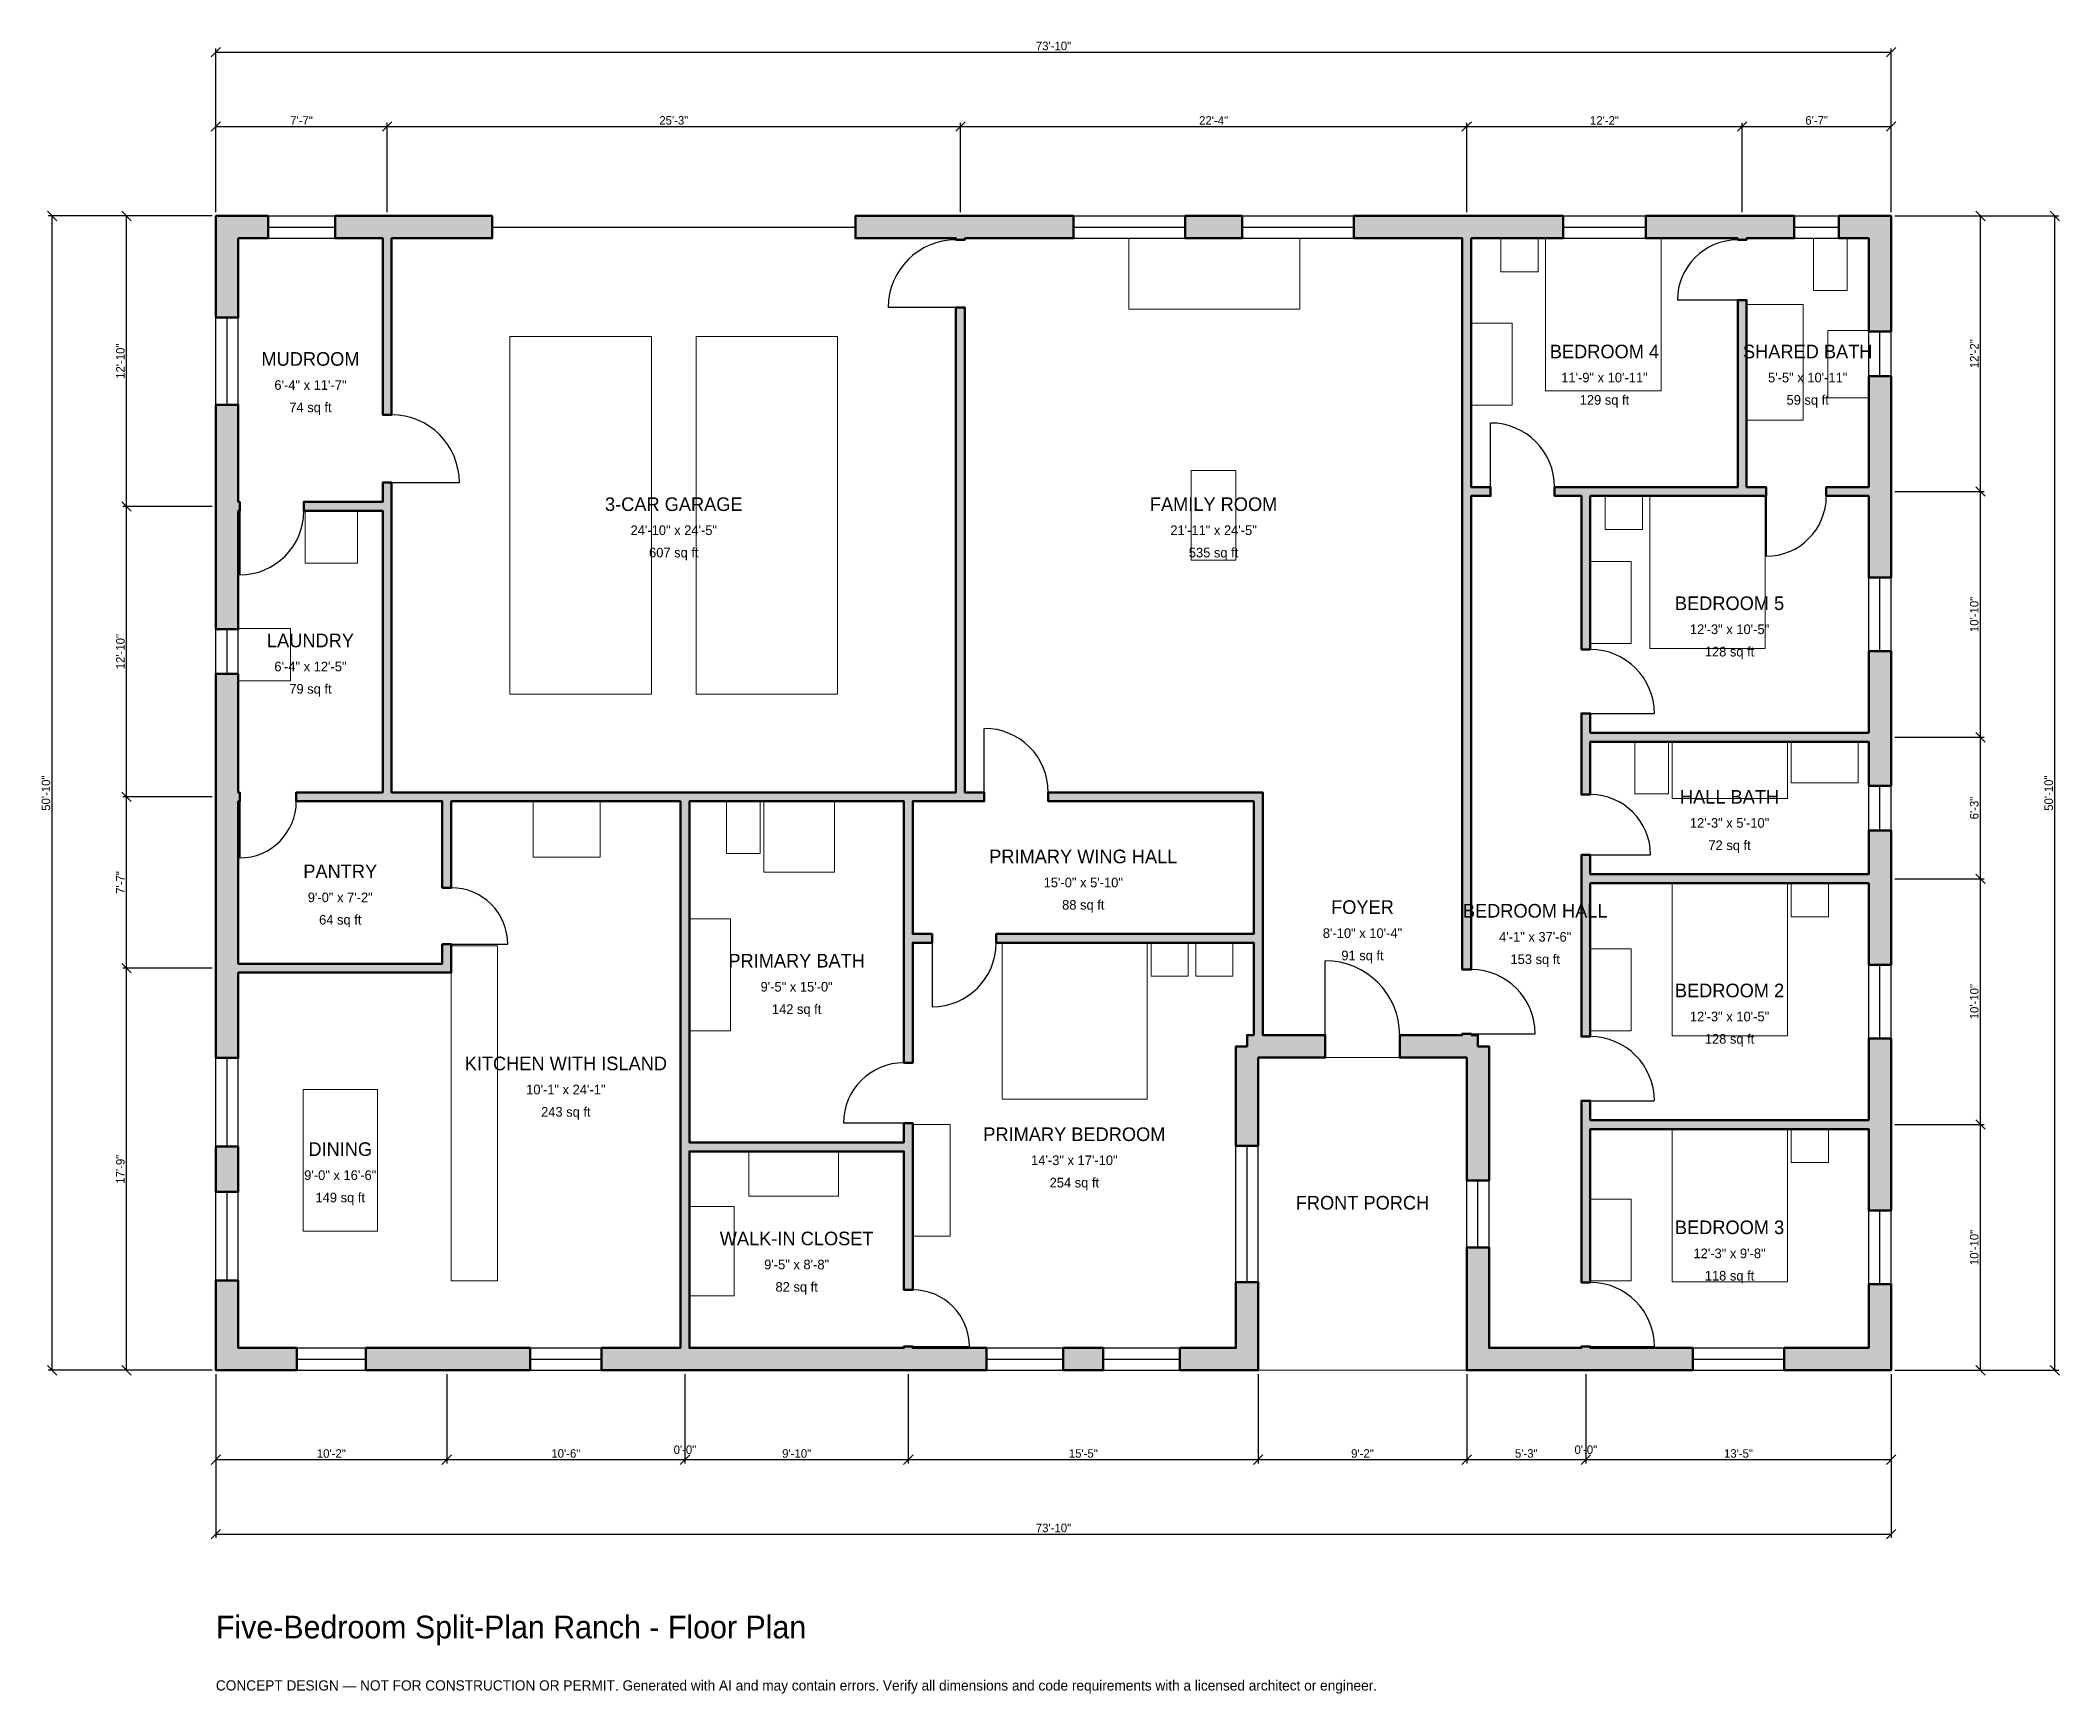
# Model space of a CAD drawing. Header units: inches. Extents: x -93 to 975, y -171 to 703.
import ezdxf
from ezdxf.enums import TextEntityAlignment as Align

# ---------------------------------------------------------------- set-up
doc = ezdxf.new("R2010")
doc.units = ezdxf.units.IN
doc.header["$MEASUREMENT"] = 0
doc.linetypes.add('DASHED', pattern=[0.6, 0.5, -0.1])
for name, color, linetype, lineweight in [('A-ANNO-DIMS', 1, 'Continuous', 13), ('A-ANNO-TEXT', 7, 'Continuous', 18), ('A-AREA-IDEN', 7, 'Continuous', 18), ('A-DOOR', 2, 'Continuous', 25), ('A-FLOR-FIXT', 9, 'Continuous', 13), ('A-FURN', 9, 'Continuous', 13), ('A-GLAZ', 4, 'Continuous', 25), ('A-SITE-PAVE', 8, 'Continuous', 13), ('A-WALL', 7, 'Continuous', 50), ('A-WALL-PATT', 8, 'Continuous', 13)]:
    doc.layers.add(name, color=color, linetype=linetype, lineweight=lineweight)
doc.dimstyles.new('PLAN', dxfattribs={"dimtxt": 4.5, "dimasz": 3, "dimexe": 2, "dimexo": 2, "dimgap": 1, "dimtad": 1, "dimdec": 0, "dimlunit": 4, "dimtsz": 2.5, "dimcen": 2.5, "dimclrd": 1, "dimclre": 1, "dimazin": 3, "dimtfac": 1, "dimtmove": 0, "dimatfit": 3})

msp = doc.modelspace()

# ---------------------------------------------------------------- hatches: boundary and pattern name
at = {"layer": 'A-WALL-PATT'}
h = msp.add_hatch(dxfattribs=at)
h.set_pattern_fill('ANSI31', color=8, scale=0.8)
h.paths.add_polyline_path([(242.126, 0), (203.937, 0), (203.937, 11.811), (242.126, 11.811), (245.6693, 11.811), (245.6693, 115.748), (245.6693, 115.748), (245.6693, 120.4724), (245.6693, 120.4724), (245.6693, 300.7874), (245.6693, 300.7874), (124.4094, 300.7874), (124.4094, 255.1181), (119.685, 255.1181), (119.685, 300.7874), (92.9134, 300.7874), (88.189, 300.7874), (42.5197, 300.7874), (42.5197, 305.5118), (88.189, 305.5118), (88.189, 454.3307), (46.4567, 454.3307), (46.4567, 459.0551), (88.189, 459.0551), (88.189, 469.2913), (92.9134, 469.2913), (92.9134, 459.0551), (92.9134, 454.3307), (92.9134, 305.5118), (119.685, 305.5118), (124.4094, 305.5118), (245.6693, 305.5118), (245.6693, 305.5118), (250.3937, 305.5118), (368.5039, 305.5118), (368.5039, 305.5118), (391.3386, 305.5118), (391.3386, 561.811), (396.063, 561.811), (396.063, 305.5118), (406.2992, 305.5118), (406.2992, 300.7874), (396.063, 300.7874), (391.3386, 300.7874), (368.5039, 300.7874), (368.5039, 230.7087), (378.7402, 230.7087), (378.7402, 225.9843), (368.5039, 225.9843), (368.5039, 162.5984), (363.7795, 162.5984), (363.7795, 225.9843), (363.7795, 230.7087), (363.7795, 300.7874), (363.7795, 300.7874), (250.3937, 300.7874), (250.3937, 120.4724), (363.7795, 120.4724), (363.7795, 130.7087), (368.5039, 130.7087), (368.5039, 120.4724), (368.5039, 115.748), (368.5039, 42.5197), (363.7795, 42.5197), (363.7795, 115.748), (250.3937, 115.748), (250.3937, 11.811), (253.937, 11.811), (360.2362, 11.811), (363.7795, 11.811), (363.7795, 12.5984), (368.5039, 12.5984), (368.5039, 11.811), (372.0472, 11.811), (407.5459, 11.811), (407.5459, 0), (372.0472, 0), (368.5039, 0), (368.5039, 0), (363.7795, 0), (363.7795, 0), (360.2362, 0), (253.937, 0), (250.3937, 0), (250.3937, 0), (245.6693, 0), (245.6693, 0), (242.126, 0)])
h.paths.add_polyline_path([(127.9528, 0), (116.1417, 0), (79.3307, 0), (79.3307, 11.811), (116.1417, 11.811), (127.9528, 11.811), (166.1417, 11.811), (166.1417, 0), (127.9528, 0)])
h.paths.add_polyline_path([(11.811, 0), (11.811, 0), (0, 0), (0, 0), (0, 0), (0, 0), (0, 11.811), (0, 11.811), (0, 47.4409), (11.811, 47.4409), (11.811, 11.811), (42.7165, 11.811), (42.7165, 0), (11.811, 0)])
h.paths.add_polyline_path([(0, 118.3071), (11.811, 118.3071), (11.811, 94.2913), (0, 94.2913), (0, 118.3071)])
h.paths.add_polyline_path([(0, 206.6929), (0, 210.2362), (0, 210.2362), (0, 214.9606), (0, 214.9606), (0, 218.5039), (0, 297.2441), (0, 300.7874), (0, 300.7874), (0, 305.5118), (0, 305.5118), (0, 309.0551), (0, 368.1102), (11.811, 368.1102), (11.811, 309.0551), (11.811, 305.5118), (12.5984, 305.5118), (12.5984, 300.7874), (11.811, 300.7874), (11.811, 297.2441), (11.811, 218.5039), (11.811, 214.9606), (119.685, 214.9606), (119.685, 225.1969), (124.4094, 225.1969), (124.4094, 214.9606), (124.4094, 210.2362), (119.685, 210.2362), (11.811, 210.2362), (11.811, 206.6929), (11.811, 165.1575), (0, 165.1575), (0, 206.6929)])
h.paths.add_polyline_path([(0, 450.7874), (0, 454.3307), (0, 454.3307), (0, 459.0551), (0, 459.0551), (0, 462.5984), (0, 510.4331), (11.811, 510.4331), (11.811, 462.5984), (11.811, 459.0551), (12.5984, 459.0551), (12.5984, 454.3307), (11.811, 454.3307), (11.811, 450.7874), (11.811, 391.7323), (0, 391.7323), (0, 450.7874)])
h.paths.add_polyline_path([(0, 598.4252), (0, 598.4252), (0, 610.2362), (0, 610.2362), (0, 610.2363), (11.811, 610.2363), (11.811, 610.2362), (27.5591, 610.2362), (27.5591, 598.4252), (11.811, 598.4252), (11.811, 556.4961), (0, 556.4961), (0, 598.4252)])
h.paths.add_polyline_path([(84.6457, 610.2362), (88.189, 610.2362), (88.189, 610.2363), (92.9134, 610.2363), (92.9134, 610.2362), (96.4567, 610.2362), (146.063, 610.2362), (146.063, 598.4252), (96.4567, 598.4252), (92.9134, 598.4252), (92.9134, 505.1181), (88.189, 505.1181), (88.189, 598.4252), (84.6457, 598.4252), (62.9921, 598.4252), (62.9921, 610.2362), (84.6457, 610.2362)])
h.paths.add_polyline_path([(387.7953, 610.2362), (391.3386, 610.2362), (391.3386, 610.2363), (396.063, 610.2363), (396.063, 610.2362), (399.6063, 610.2362), (453.4121, 610.2362), (453.4121, 598.4252), (399.6063, 598.4252), (396.063, 598.4252), (396.063, 597.6378), (391.3386, 597.6378), (391.3386, 598.4252), (387.7953, 598.4252), (338.189, 598.4252), (338.189, 610.2362), (387.7953, 610.2362)])
h.paths.add_polyline_path([(542.6509, 610.2362), (542.6509, 598.4252), (512.4672, 598.4252), (512.4672, 610.2362), (542.6509, 610.2362)])
h.paths.add_polyline_path([(655.5118, 610.2362), (659.0551, 610.2362), (659.0551, 610.2363), (663.7795, 610.2363), (663.7795, 610.2362), (667.3228, 610.2362), (712.4016, 610.2362), (712.4016, 598.4252), (667.3228, 598.4252), (663.7795, 598.4252), (663.7795, 466.9291), (674.0157, 466.9291), (674.0157, 462.2047), (663.7795, 462.2047), (663.7795, 305.5118), (663.7795, 300.7874), (663.7795, 211.811), (659.0551, 211.811), (659.0551, 300.7874), (659.0551, 305.5118), (659.0551, 462.2047), (659.0551, 466.9291), (659.0551, 598.4252), (655.5118, 598.4252), (601.706, 598.4252), (601.706, 610.2362), (655.5118, 610.2362)])
h.paths.add_polyline_path([(801.1811, 610.2362), (804.7244, 610.2362), (804.7244, 610.2363), (809.4488, 610.2363), (809.4488, 610.2362), (812.9921, 610.2362), (834.6457, 610.2362), (834.6457, 598.4252), (812.9921, 598.4252), (809.4488, 598.4252), (809.4488, 597.6378), (804.7244, 597.6378), (804.7244, 598.4252), (801.1811, 598.4252), (756.1024, 598.4252), (756.1024, 610.2362), (801.1811, 610.2362)])
h.paths.add_polyline_path([(874.0157, 610.2362), (874.0157, 610.2363), (885.8268, 610.2363), (885.8268, 610.2362), (885.8268, 610.2362), (885.8268, 598.4252), (885.8268, 598.4252), (885.8268, 549.2126), (874.0157, 549.2126), (874.0157, 598.4252), (858.2677, 598.4252), (858.2677, 610.2362), (874.0157, 610.2362)])
h.paths.add_polyline_path([(885.8268, 470.4724), (885.8268, 466.9291), (885.8268, 466.9291), (885.8268, 462.2047), (885.8268, 462.2047), (885.8268, 458.6614), (885.8268, 419.0945), (874.0157, 419.0945), (874.0157, 458.6614), (874.0157, 462.2047), (851.5748, 462.2047), (851.5748, 466.9291), (874.0157, 466.9291), (874.0157, 470.4724), (874.0157, 525.5906), (885.8268, 525.5906), (885.8268, 470.4724)])
h.paths.add_polyline_path([(885.8268, 340.5512), (885.8268, 337.0079), (885.8268, 337.0079), (885.8268, 332.2835), (885.8268, 332.2835), (885.8268, 328.7402), (885.8268, 309.0551), (874.0157, 309.0551), (874.0157, 328.7402), (874.0157, 332.2835), (726.7717, 332.2835), (726.7717, 304.3307), (722.0472, 304.3307), (722.0472, 332.2835), (722.0472, 332.2835), (722.0472, 337.0079), (722.0472, 337.0079), (722.0472, 347.2441), (726.7717, 347.2441), (726.7717, 337.0079), (874.0157, 337.0079), (874.0157, 340.5512), (874.0157, 380.1181), (885.8268, 380.1181), (885.8268, 340.5512)])
h.paths.add_polyline_path([(885.8268, 265.748), (885.8268, 262.2047), (885.8268, 262.2047), (885.8268, 257.4803), (885.8268, 257.4803), (885.8268, 253.937), (885.8268, 214.3701), (874.0157, 214.3701), (874.0157, 253.937), (874.0157, 257.4803), (726.7717, 257.4803), (726.7717, 176.378), (722.0472, 176.378), (722.0472, 257.4803), (722.0472, 257.4803), (722.0472, 262.2047), (722.0472, 262.2047), (722.0472, 272.4409), (726.7717, 272.4409), (726.7717, 262.2047), (874.0157, 262.2047), (874.0157, 265.748), (874.0157, 285.4331), (885.8268, 285.4331), (885.8268, 265.748)])
h.paths.add_polyline_path([(885.8268, 135.8268), (885.8268, 132.2835), (885.8268, 132.2835), (885.8268, 127.5591), (885.8268, 127.5591), (885.8268, 124.0157), (885.8268, 84.4488), (874.0157, 84.4488), (874.0157, 124.0157), (874.0157, 127.5591), (726.7717, 127.5591), (726.7717, 46.4567), (722.0472, 46.4567), (722.0472, 127.5591), (722.0472, 127.5591), (722.0472, 132.2835), (722.0472, 132.2835), (722.0472, 142.5197), (726.7717, 142.5197), (726.7717, 132.2835), (874.0157, 132.2835), (874.0157, 135.8268), (874.0157, 175.3937), (885.8268, 175.3937), (885.8268, 135.8268)])
h.paths.add_polyline_path([(885.8268, 11.811), (885.8268, 11.811), (885.8268, 0), (885.8268, 0), (885.8268, 0), (874.0157, 0), (874.0157, 0), (829.3307, 0), (829.3307, 11.811), (874.0157, 11.811), (874.0157, 45.4724), (885.8268, 45.4724), (885.8268, 11.811)])
h.paths.add_polyline_path([(730.315, 0), (726.7717, 0), (726.7717, 0), (722.0472, 0), (722.0472, 0), (718.5039, 0), (673.2283, 0), (673.2283, 0), (661.4173, 0), (661.4173, 0), (661.4173, 0), (661.4173, 11.811), (661.4173, 11.811), (661.4173, 64.9606), (673.2283, 64.9606), (673.2283, 11.811), (718.5039, 11.811), (722.0472, 11.811), (722.0472, 12.5984), (726.7717, 12.5984), (726.7717, 11.811), (730.315, 11.811), (780.9055, 11.811), (780.9055, 0), (730.315, 0)])
h.paths.add_polyline_path([(661.4173, 162.9921), (661.4173, 162.9921), (661.4173, 165.3543), (659.0551, 165.3543), (659.0551, 165.3543), (625.9843, 165.3543), (625.9843, 177.1654), (659.0551, 177.1654), (659.0551, 177.9528), (663.7795, 177.9528), (663.7795, 177.1654), (667.3228, 177.1654), (667.3228, 171.2598), (673.2283, 171.2598), (673.2283, 100.3937), (661.4173, 100.3937), (661.4173, 162.9921)])
h.paths.add_polyline_path([(553.5433, 165.3543), (553.5433, 165.3543), (551.1811, 165.3543), (551.1811, 162.9921), (551.1811, 162.9921), (551.1811, 118.7008), (539.3701, 118.7008), (539.3701, 171.2598), (545.2756, 171.2598), (545.2756, 177.1654), (548.8189, 177.1654), (548.8189, 225.9843), (412.5984, 225.9843), (412.5984, 230.7087), (548.8189, 230.7087), (548.8189, 300.7874), (440.1575, 300.7874), (440.1575, 305.5118), (548.8189, 305.5118), (553.5433, 305.5118), (553.5433, 300.7874), (553.5433, 230.7087), (553.5433, 225.9843), (553.5433, 177.1654), (586.6142, 177.1654), (586.6142, 165.3543), (553.5433, 165.3543)])
h.paths.add_polyline_path([(551.1811, 11.811), (551.1811, 11.811), (551.1811, 0), (551.1811, 0), (551.1811, 0), (551.1811, 0), (539.3701, 0), (539.3701, 0), (509.7769, 0), (509.7769, 11.811), (539.3701, 11.811), (539.3701, 46.6535), (551.1811, 46.6535), (551.1811, 11.811)])
h.paths.add_polyline_path([(448.0971, 0), (448.0971, 11.811), (469.2257, 11.811), (469.2257, 0), (448.0971, 0)])
h.paths.add_polyline_path([(722.0472, 462.2047), (722.0472, 462.2047), (707.874, 462.2047), (707.874, 466.9291), (722.0472, 466.9291), (722.0472, 466.9291), (726.7717, 466.9291), (804.7244, 466.9291), (804.7244, 565.748), (809.4488, 565.748), (809.4488, 466.9291), (819.685, 466.9291), (819.685, 462.2047), (809.4488, 462.2047), (804.7244, 462.2047), (726.7717, 462.2047), (726.7717, 381.1024), (722.0472, 381.1024), (722.0472, 462.2047)])

# ---------------------------------------------------------------- linework, layer by layer
at = {"layer": 'A-DOOR', "linetype": 'DASHED'}
msp.add_line((146.063, 604.3307), (338.189, 604.3307), dxfattribs=at)
at = {"layer": 'A-DOOR'}
for p, q in [((391.3386, 561.811), (355.5118, 561.811)), ((804.7244, 565.748), (772.8346, 565.748)), ((674.0157, 466.9291), (674.0157, 500.7874)), ((92.9134, 469.2913), (128.7402, 469.2913)), ((819.685, 462.2047), (819.685, 430.315)), ((12.5984, 454.3307), (12.5984, 420.4724)), ((726.7717, 347.2441), (760.6299, 347.2441)), ((406.2992, 305.5118), (406.2992, 339.3701)), ((12.5984, 300.7874), (12.5984, 270.8661)), ((726.7717, 272.4409), (758.6614, 272.4409)), ((124.4094, 225.1969), (154.3307, 225.1969)), ((378.7402, 225.9843), (378.7402, 192.126)), ((586.6142, 177.1654), (586.6142, 216.5354)), ((663.7795, 177.9528), (697.6378, 177.9528)), ((726.7717, 142.5197), (760.6299, 142.5197)), ((363.7795, 130.7087), (331.8898, 130.7087)), ((368.5039, 12.5984), (398.4252, 12.5984)), ((726.7717, 12.5984), (760.6299, 12.5984))]:
    msp.add_line(p, q, dxfattribs=at)
for centre, radius, start, end in [((391.3386, 561.811), 35.8268, 90, 180), ((804.7244, 565.748), 31.8898, 90, 180), ((92.9134, 469.2913), 35.8268, 0, 90), ((674.0157, 466.9291), 33.8583, 0, 90), ((819.685, 462.2047), 31.8898, 270, 360), ((12.5984, 454.3307), 33.8583, 270, 360), ((726.7717, 347.2441), 33.8583, 0, 90), ((406.2992, 305.5118), 33.8583, 0, 90), ((12.5984, 300.7874), 29.9213, 270, 360), ((726.7717, 272.4409), 31.8898, 0, 90), ((124.4094, 225.1969), 29.9213, 0, 90), ((378.7402, 225.9843), 33.8583, 270, 360), ((586.6142, 177.1654), 39.3701, 0, 90), ((663.7795, 177.9528), 33.8583, 0, 90), ((726.7717, 142.5197), 33.8583, 0, 90), ((363.7795, 130.7087), 31.8898, 90, 180), ((726.7717, 12.5984), 33.8583, 0, 90), ((368.5039, 12.5984), 29.9213, 0, 90)]:
    msp.add_arc(centre, radius, start, end, dxfattribs=at)
at = {"layer": 'A-FLOR-FIXT'}
for points in [[(844.8819, 570.8661), (862.5984, 570.8661), (862.5984, 598.4252), (844.8819, 598.4252)], [(809.4488, 502.3622), (839.3701, 502.3622), (839.3701, 563.3858), (809.4488, 563.3858)], [(852.3622, 514.1732), (874.0157, 514.1732), (874.0157, 549.6063), (852.3622, 549.6063)], [(750.3937, 304.7244), (768.1102, 304.7244), (768.1102, 332.2835), (750.3937, 332.2835)], [(770.0787, 302.3622), (831.1024, 302.3622), (831.1024, 332.2835), (770.0787, 332.2835)], [(833.0709, 310.6299), (868.5039, 310.6299), (868.5039, 332.2835), (833.0709, 332.2835)], [(270.0787, 273.2283), (287.7953, 273.2283), (287.7953, 300.7874), (270.0787, 300.7874)], [(289.7638, 263.3858), (327.1654, 263.3858), (327.1654, 300.7874), (289.7638, 300.7874)], [(250.3937, 179.5276), (272.0472, 179.5276), (272.0472, 238.5827), (250.3937, 238.5827)], [(124.4094, 47.2441), (148.8189, 47.2441), (148.8189, 224.4094), (124.4094, 224.4094)]]:
    msp.add_lwpolyline(points, close=True, dxfattribs=at)
at = {"layer": 'A-FURN'}
for points in [[(482.6772, 561.0236), (573.2283, 561.0236), (573.2283, 598.4252), (482.6772, 598.4252)], [(679.5276, 580.7087), (699.2126, 580.7087), (699.2126, 598.4252), (679.5276, 598.4252)], [(703.1496, 517.7165), (764.1732, 517.7165), (764.1732, 598.4252), (703.1496, 598.4252)], [(155.5118, 357.4803), (230.315, 357.4803), (230.315, 546.4567), (155.5118, 546.4567)], [(253.937, 357.4803), (328.7402, 357.4803), (328.7402, 546.4567), (253.937, 546.4567)], [(663.7795, 510.2362), (685.4331, 510.2362), (685.4331, 553.5433), (663.7795, 553.5433)], [(515.748, 428.3465), (539.3701, 428.3465), (539.3701, 475.5906), (515.748, 475.5906)], [(734.6457, 444.4882), (754.3307, 444.4882), (754.3307, 462.2047), (734.6457, 462.2047)], [(758.2677, 381.4961), (819.2913, 381.4961), (819.2913, 462.2047), (758.2677, 462.2047)], [(47.2441, 426.7717), (74.8031, 426.7717), (74.8031, 454.3307), (47.2441, 454.3307)], [(726.7717, 384.252), (748.4252, 384.252), (748.4252, 427.5591), (726.7717, 427.5591)], [(11.811, 364.5669), (39.3701, 364.5669), (39.3701, 392.126), (11.811, 392.126)], [(167.7165, 271.2598), (203.1496, 271.2598), (203.1496, 300.7874), (167.7165, 300.7874)], [(770.0787, 176.7717), (831.1024, 176.7717), (831.1024, 257.4803), (770.0787, 257.4803)], [(833.0709, 239.7638), (852.7559, 239.7638), (852.7559, 257.4803), (833.0709, 257.4803)], [(415.748, 143.3071), (492.5197, 143.3071), (492.5197, 225.9843), (415.748, 225.9843)], [(494.4882, 208.2677), (514.1732, 208.2677), (514.1732, 225.9843), (494.4882, 225.9843)], [(518.1102, 208.2677), (537.7953, 208.2677), (537.7953, 225.9843), (518.1102, 225.9843)], [(726.7717, 179.5276), (748.4252, 179.5276), (748.4252, 222.8346), (726.7717, 222.8346)], [(46.063, 73.622), (85.4331, 73.622), (85.4331, 148.4252), (46.063, 148.4252)], [(368.5039, 70.8661), (388.189, 70.8661), (388.189, 129.9213), (368.5039, 129.9213)], [(770.0787, 46.8504), (831.1024, 46.8504), (831.1024, 127.5591), (770.0787, 127.5591)], [(833.0709, 109.8425), (852.7559, 109.8425), (852.7559, 127.5591), (833.0709, 127.5591)], [(281.8898, 92.126), (329.1339, 92.126), (329.1339, 115.748), (281.8898, 115.748)], [(250.3937, 39.3701), (274.0157, 39.3701), (274.0157, 86.6142), (250.3937, 86.6142)], [(726.7717, 47.2441), (748.4252, 47.2441), (748.4252, 90.5512), (726.7717, 90.5512)]]:
    msp.add_lwpolyline(points, close=True, dxfattribs=at)
at = {"layer": 'A-GLAZ'}
for p, q in [((27.5591, 610.2362), (62.9921, 610.2362)), ((453.4121, 610.2362), (512.4672, 610.2362)), ((542.6509, 610.2362), (601.706, 610.2362)), ((712.4016, 610.2362), (756.1024, 610.2362)), ((834.6457, 610.2362), (858.2677, 610.2362)), ((27.5591, 604.3307), (62.9921, 604.3307)), ((27.5591, 598.4252), (62.9921, 598.4252)), ((453.4121, 604.3307), (512.4672, 604.3307)), ((453.4121, 598.4252), (512.4672, 598.4252)), ((542.6509, 604.3307), (601.706, 604.3307)), ((542.6509, 598.4252), (601.706, 598.4252)), ((712.4016, 604.3307), (756.1024, 604.3307)), ((712.4016, 598.4252), (756.1024, 598.4252)), ((834.6457, 604.3307), (858.2677, 604.3307)), ((834.6457, 598.4252), (858.2677, 598.4252)), ((0, 510.4331), (0, 556.4961)), ((5.9055, 510.4331), (5.9055, 556.4961)), ((11.811, 510.4331), (11.811, 556.4961)), ((874.0157, 525.5906), (874.0157, 549.2126)), ((879.9213, 525.5906), (879.9213, 549.2126)), ((885.8268, 525.5906), (885.8268, 549.2126)), ((874.0157, 380.1181), (874.0157, 419.0945)), ((879.9213, 380.1181), (879.9213, 419.0945)), ((885.8268, 380.1181), (885.8268, 419.0945)), ((0, 368.1102), (0, 391.7323)), ((5.9055, 368.1102), (5.9055, 391.7323)), ((11.811, 368.1102), (11.811, 391.7323)), ((874.0157, 285.4331), (874.0157, 309.0551)), ((879.9213, 285.4331), (879.9213, 309.0551)), ((885.8268, 285.4331), (885.8268, 309.0551)), ((874.0157, 175.3937), (874.0157, 214.3701)), ((879.9213, 175.3937), (879.9213, 214.3701)), ((885.8268, 175.3937), (885.8268, 214.3701)), ((0, 118.3071), (0, 165.1575)), ((5.9055, 118.3071), (5.9055, 165.1575)), ((11.811, 118.3071), (11.811, 165.1575)), ((539.3701, 46.6535), (539.3701, 118.7008)), ((545.2756, 46.6535), (545.2756, 118.7008)), ((551.1811, 46.6535), (551.1811, 118.7008)), ((661.4173, 64.9606), (661.4173, 100.3937)), ((667.3228, 64.9606), (667.3228, 100.3937)), ((673.2283, 64.9606), (673.2283, 100.3937)), ((0, 47.4409), (0, 94.2913)), ((5.9055, 47.4409), (5.9055, 94.2913)), ((11.811, 47.4409), (11.811, 94.2913)), ((874.0157, 45.4724), (874.0157, 84.4488)), ((879.9213, 45.4724), (879.9213, 84.4488)), ((885.8268, 45.4724), (885.8268, 84.4488)), ((42.7165, 11.811), (79.3307, 11.811)), ((166.1417, 11.811), (203.937, 11.811)), ((407.5459, 11.811), (448.0971, 11.811)), ((469.2257, 11.811), (509.7769, 11.811)), ((780.9055, 11.811), (829.3307, 11.811)), ((42.7165, 5.9055), (79.3307, 5.9055)), ((42.7165, 0), (79.3307, 0)), ((166.1417, 5.9055), (203.937, 5.9055)), ((166.1417, 0), (203.937, 0)), ((407.5459, 5.9055), (448.0971, 5.9055)), ((407.5459, 0), (448.0971, 0)), ((469.2257, 5.9055), (509.7769, 5.9055)), ((469.2257, 0), (509.7769, 0)), ((780.9055, 5.9055), (829.3307, 5.9055)), ((780.9055, 0), (829.3307, 0))]:
    msp.add_line(p, q, dxfattribs=at)
at = {"layer": 'A-SITE-PAVE', "linetype": 'DASHED'}
msp.add_lwpolyline([(551.1811, 0), (661.4173, 0), (661.4173, 165.3543), (551.1811, 165.3543)], close=True, dxfattribs=at)
at = {"layer": 'A-WALL'}
for points in [[(0, 598.4252), (0, 598.4252), (0, 610.2362), (0, 610.2362), (0, 610.2363), (11.811, 610.2363), (11.811, 610.2362), (27.5591, 610.2362), (27.5591, 598.4252), (11.811, 598.4252), (11.811, 556.4961), (0, 556.4961), (0, 598.4252)], [(84.6457, 610.2362), (88.189, 610.2362), (88.189, 610.2363), (92.9134, 610.2363), (92.9134, 610.2362), (96.4567, 610.2362), (146.063, 610.2362), (146.063, 598.4252), (96.4567, 598.4252), (92.9134, 598.4252), (92.9134, 505.1181), (88.189, 505.1181), (88.189, 598.4252), (84.6457, 598.4252), (62.9921, 598.4252), (62.9921, 610.2362), (84.6457, 610.2362)], [(387.7953, 610.2362), (391.3386, 610.2362), (391.3386, 610.2363), (396.063, 610.2363), (396.063, 610.2362), (399.6063, 610.2362), (453.4121, 610.2362), (453.4121, 598.4252), (399.6063, 598.4252), (396.063, 598.4252), (396.063, 597.6378), (391.3386, 597.6378), (391.3386, 598.4252), (387.7953, 598.4252), (338.189, 598.4252), (338.189, 610.2362), (387.7953, 610.2362)], [(542.6509, 610.2362), (542.6509, 598.4252), (512.4672, 598.4252), (512.4672, 610.2362), (542.6509, 610.2362)], [(655.5118, 610.2362), (659.0551, 610.2362), (659.0551, 610.2363), (663.7795, 610.2363), (663.7795, 610.2362), (667.3228, 610.2362), (712.4016, 610.2362), (712.4016, 598.4252), (667.3228, 598.4252), (663.7795, 598.4252), (663.7795, 466.9291), (674.0157, 466.9291), (674.0157, 462.2047), (663.7795, 462.2047), (663.7795, 305.5118), (663.7795, 300.7874), (663.7795, 211.811), (659.0551, 211.811), (659.0551, 300.7874), (659.0551, 305.5118), (659.0551, 462.2047), (659.0551, 466.9291), (659.0551, 598.4252), (655.5118, 598.4252), (601.706, 598.4252), (601.706, 610.2362), (655.5118, 610.2362)], [(801.1811, 610.2362), (804.7244, 610.2362), (804.7244, 610.2363), (809.4488, 610.2363), (809.4488, 610.2362), (812.9921, 610.2362), (834.6457, 610.2362), (834.6457, 598.4252), (812.9921, 598.4252), (809.4488, 598.4252), (809.4488, 597.6378), (804.7244, 597.6378), (804.7244, 598.4252), (801.1811, 598.4252), (756.1024, 598.4252), (756.1024, 610.2362), (801.1811, 610.2362)], [(874.0157, 610.2362), (874.0157, 610.2363), (885.8268, 610.2363), (885.8268, 610.2362), (885.8268, 610.2362), (885.8268, 598.4252), (885.8268, 598.4252), (885.8268, 549.2126), (874.0157, 549.2126), (874.0157, 598.4252), (858.2677, 598.4252), (858.2677, 610.2362), (874.0157, 610.2362)], [(242.126, 0), (203.937, 0), (203.937, 11.811), (242.126, 11.811), (245.6693, 11.811), (245.6693, 115.748), (245.6693, 115.748), (245.6693, 120.4724), (245.6693, 120.4724), (245.6693, 300.7874), (245.6693, 300.7874), (124.4094, 300.7874), (124.4094, 255.1181), (119.685, 255.1181), (119.685, 300.7874), (92.9134, 300.7874), (88.189, 300.7874), (42.5197, 300.7874), (42.5197, 305.5118), (88.189, 305.5118), (88.189, 454.3307), (46.4567, 454.3307), (46.4567, 459.0551), (88.189, 459.0551), (88.189, 469.2913), (92.9134, 469.2913), (92.9134, 459.0551), (92.9134, 454.3307), (92.9134, 305.5118), (119.685, 305.5118), (124.4094, 305.5118), (245.6693, 305.5118), (245.6693, 305.5118), (250.3937, 305.5118), (368.5039, 305.5118), (368.5039, 305.5118), (391.3386, 305.5118), (391.3386, 561.811), (396.063, 561.811), (396.063, 305.5118), (406.2992, 305.5118), (406.2992, 300.7874), (396.063, 300.7874), (391.3386, 300.7874), (368.5039, 300.7874), (368.5039, 230.7087), (378.7402, 230.7087), (378.7402, 225.9843), (368.5039, 225.9843), (368.5039, 162.5984), (363.7795, 162.5984), (363.7795, 225.9843), (363.7795, 230.7087), (363.7795, 300.7874), (363.7795, 300.7874), (250.3937, 300.7874), (250.3937, 120.4724), (363.7795, 120.4724), (363.7795, 130.7087), (368.5039, 130.7087), (368.5039, 120.4724), (368.5039, 115.748), (368.5039, 42.5197), (363.7795, 42.5197), (363.7795, 115.748), (250.3937, 115.748), (250.3937, 11.811), (253.937, 11.811), (360.2362, 11.811), (363.7795, 11.811), (363.7795, 12.5984), (368.5039, 12.5984), (368.5039, 11.811), (372.0472, 11.811), (407.5459, 11.811), (407.5459, 0), (372.0472, 0), (368.5039, 0), (368.5039, 0), (363.7795, 0), (363.7795, 0), (360.2362, 0), (253.937, 0), (250.3937, 0), (250.3937, 0), (245.6693, 0), (245.6693, 0), (242.126, 0)], [(722.0472, 462.2047), (722.0472, 462.2047), (707.874, 462.2047), (707.874, 466.9291), (722.0472, 466.9291), (722.0472, 466.9291), (726.7717, 466.9291), (804.7244, 466.9291), (804.7244, 565.748), (809.4488, 565.748), (809.4488, 466.9291), (819.685, 466.9291), (819.685, 462.2047), (809.4488, 462.2047), (804.7244, 462.2047), (726.7717, 462.2047), (726.7717, 381.1024), (722.0472, 381.1024), (722.0472, 462.2047)], [(885.8268, 470.4724), (885.8268, 466.9291), (885.8268, 466.9291), (885.8268, 462.2047), (885.8268, 462.2047), (885.8268, 458.6614), (885.8268, 419.0945), (874.0157, 419.0945), (874.0157, 458.6614), (874.0157, 462.2047), (851.5748, 462.2047), (851.5748, 466.9291), (874.0157, 466.9291), (874.0157, 470.4724), (874.0157, 525.5906), (885.8268, 525.5906), (885.8268, 470.4724)], [(0, 450.7874), (0, 454.3307), (0, 454.3307), (0, 459.0551), (0, 459.0551), (0, 462.5984), (0, 510.4331), (11.811, 510.4331), (11.811, 462.5984), (11.811, 459.0551), (12.5984, 459.0551), (12.5984, 454.3307), (11.811, 454.3307), (11.811, 450.7874), (11.811, 391.7323), (0, 391.7323), (0, 450.7874)], [(885.8268, 340.5512), (885.8268, 337.0079), (885.8268, 337.0079), (885.8268, 332.2835), (885.8268, 332.2835), (885.8268, 328.7402), (885.8268, 309.0551), (874.0157, 309.0551), (874.0157, 328.7402), (874.0157, 332.2835), (726.7717, 332.2835), (726.7717, 304.3307), (722.0472, 304.3307), (722.0472, 332.2835), (722.0472, 332.2835), (722.0472, 337.0079), (722.0472, 337.0079), (722.0472, 347.2441), (726.7717, 347.2441), (726.7717, 337.0079), (874.0157, 337.0079), (874.0157, 340.5512), (874.0157, 380.1181), (885.8268, 380.1181), (885.8268, 340.5512)], [(0, 206.6929), (0, 210.2362), (0, 210.2362), (0, 214.9606), (0, 214.9606), (0, 218.5039), (0, 297.2441), (0, 300.7874), (0, 300.7874), (0, 305.5118), (0, 305.5118), (0, 309.0551), (0, 368.1102), (11.811, 368.1102), (11.811, 309.0551), (11.811, 305.5118), (12.5984, 305.5118), (12.5984, 300.7874), (11.811, 300.7874), (11.811, 297.2441), (11.811, 218.5039), (11.811, 214.9606), (119.685, 214.9606), (119.685, 225.1969), (124.4094, 225.1969), (124.4094, 214.9606), (124.4094, 210.2362), (119.685, 210.2362), (11.811, 210.2362), (11.811, 206.6929), (11.811, 165.1575), (0, 165.1575), (0, 206.6929)], [(553.5433, 165.3543), (553.5433, 165.3543), (551.1811, 165.3543), (551.1811, 162.9921), (551.1811, 162.9921), (551.1811, 118.7008), (539.3701, 118.7008), (539.3701, 171.2598), (545.2756, 171.2598), (545.2756, 177.1654), (548.8189, 177.1654), (548.8189, 225.9843), (412.5984, 225.9843), (412.5984, 230.7087), (548.8189, 230.7087), (548.8189, 300.7874), (440.1575, 300.7874), (440.1575, 305.5118), (548.8189, 305.5118), (553.5433, 305.5118), (553.5433, 300.7874), (553.5433, 230.7087), (553.5433, 225.9843), (553.5433, 177.1654), (586.6142, 177.1654), (586.6142, 165.3543), (553.5433, 165.3543)], [(885.8268, 265.748), (885.8268, 262.2047), (885.8268, 262.2047), (885.8268, 257.4803), (885.8268, 257.4803), (885.8268, 253.937), (885.8268, 214.3701), (874.0157, 214.3701), (874.0157, 253.937), (874.0157, 257.4803), (726.7717, 257.4803), (726.7717, 176.378), (722.0472, 176.378), (722.0472, 257.4803), (722.0472, 257.4803), (722.0472, 262.2047), (722.0472, 262.2047), (722.0472, 272.4409), (726.7717, 272.4409), (726.7717, 262.2047), (874.0157, 262.2047), (874.0157, 265.748), (874.0157, 285.4331), (885.8268, 285.4331), (885.8268, 265.748)], [(661.4173, 162.9921), (661.4173, 162.9921), (661.4173, 165.3543), (659.0551, 165.3543), (659.0551, 165.3543), (625.9843, 165.3543), (625.9843, 177.1654), (659.0551, 177.1654), (659.0551, 177.9528), (663.7795, 177.9528), (663.7795, 177.1654), (667.3228, 177.1654), (667.3228, 171.2598), (673.2283, 171.2598), (673.2283, 100.3937), (661.4173, 100.3937), (661.4173, 162.9921)], [(885.8268, 135.8268), (885.8268, 132.2835), (885.8268, 132.2835), (885.8268, 127.5591), (885.8268, 127.5591), (885.8268, 124.0157), (885.8268, 84.4488), (874.0157, 84.4488), (874.0157, 124.0157), (874.0157, 127.5591), (726.7717, 127.5591), (726.7717, 46.4567), (722.0472, 46.4567), (722.0472, 127.5591), (722.0472, 127.5591), (722.0472, 132.2835), (722.0472, 132.2835), (722.0472, 142.5197), (726.7717, 142.5197), (726.7717, 132.2835), (874.0157, 132.2835), (874.0157, 135.8268), (874.0157, 175.3937), (885.8268, 175.3937), (885.8268, 135.8268)], [(0, 118.3071), (11.811, 118.3071), (11.811, 94.2913), (0, 94.2913), (0, 118.3071)], [(730.315, 0), (726.7717, 0), (726.7717, 0), (722.0472, 0), (722.0472, 0), (718.5039, 0), (673.2283, 0), (673.2283, 0), (661.4173, 0), (661.4173, 0), (661.4173, 0), (661.4173, 11.811), (661.4173, 11.811), (661.4173, 64.9606), (673.2283, 64.9606), (673.2283, 11.811), (718.5039, 11.811), (722.0472, 11.811), (722.0472, 12.5984), (726.7717, 12.5984), (726.7717, 11.811), (730.315, 11.811), (780.9055, 11.811), (780.9055, 0), (730.315, 0)], [(11.811, 0), (11.811, 0), (0, 0), (0, 0), (0, 0), (0, 0), (0, 11.811), (0, 11.811), (0, 47.4409), (11.811, 47.4409), (11.811, 11.811), (42.7165, 11.811), (42.7165, 0), (11.811, 0)], [(551.1811, 11.811), (551.1811, 11.811), (551.1811, 0), (551.1811, 0), (551.1811, 0), (551.1811, 0), (539.3701, 0), (539.3701, 0), (509.7769, 0), (509.7769, 11.811), (539.3701, 11.811), (539.3701, 46.6535), (551.1811, 46.6535), (551.1811, 11.811)], [(885.8268, 11.811), (885.8268, 11.811), (885.8268, 0), (885.8268, 0), (885.8268, 0), (874.0157, 0), (874.0157, 0), (829.3307, 0), (829.3307, 11.811), (874.0157, 11.811), (874.0157, 45.4724), (885.8268, 45.4724), (885.8268, 11.811)], [(127.9528, 0), (116.1417, 0), (79.3307, 0), (79.3307, 11.811), (116.1417, 11.811), (127.9528, 11.811), (166.1417, 11.811), (166.1417, 0), (127.9528, 0)], [(448.0971, 0), (448.0971, 11.811), (469.2257, 11.811), (469.2257, 0), (448.0971, 0)]]:
    msp.add_lwpolyline(points, close=True, dxfattribs=at)

# ---------------------------------------------------------------- texts
at = {"layer": 'A-ANNO-TEXT'}
for s, height, p in [('Five-Bedroom Split-Plan Ranch - Floor Plan', 12, (0, -141.7323)), ('CONCEPT DESIGN — NOT FOR CONSTRUCTION OR PERMIT. Generated with AI and may contain errors. Verify all dimensions and code requirements with a licensed architect or engineer.', 5.4, (0, -169.2913))]:
    msp.add_text(s, height=height, dxfattribs=at).set_placement(p)
at = {"layer": 'A-AREA-IDEN'}
for s, height, p in [('MUDROOM', 7.2, (50, 534.6457)), ('BEDROOM 4', 7.2, (734.252, 538.5827)), ('SHARED BATH', 7.2, (841.7323, 538.5827)), ('6\'-4" x 11\'-7"', 5.1, (50, 520.8661)), ('11\'-9" x 10\'-11"', 5.1, (734.252, 524.8031)), ('5\'-5" x 10\'-11"', 5.1, (841.7323, 524.8031)), ('129 sq ft', 5.1, (734.252, 512.9921)), ('59 sq ft', 5.1, (841.7323, 512.9921)), ('74 sq ft', 5.1, (50, 509.0551)), ('3-CAR GARAGE', 7.2, (242.126, 457.874)), ('FAMILY ROOM', 7.2, (527.5591, 457.874)), ('24\'-10" x 24\'-5"', 5.1, (242.126, 444.0945)), ('21\'-11" x 24\'-5"', 5.1, (527.5591, 444.0945)), ('607 sq ft', 5.1, (242.126, 432.2835)), ('535 sq ft', 5.1, (527.5591, 432.2835)), ('BEDROOM 5', 7.2, (800.3937, 405.5118)), ('LAUNDRY', 7.2, (50, 385.8268)), ('12\'-3" x 10\'-5"', 5.1, (800.3937, 391.7323)), ('6\'-4" x 12\'-5"', 5.1, (50, 372.0472)), ('128 sq ft', 5.1, (800.3937, 379.9213)), ('79 sq ft', 5.1, (50, 360.2362)), ('HALL BATH', 7.2, (800.3937, 303.1496)), ('12\'-3" x 5\'-10"', 5.1, (800.3937, 289.3701)), ('72 sq ft', 5.1, (800.3937, 277.5591)), ('PANTRY', 7.2, (65.748, 263.7795)), ('PRIMARY WING HALL', 7.2, (458.6614, 271.6535)), ('15\'-0" x 5\'-10"', 5.1, (458.6614, 257.874)), ('9\'-0" x 7\'-2"', 5.1, (65.748, 250)), ('88 sq ft', 5.1, (458.6614, 246.063)), ('FOYER', 7.2, (606.2992, 244.8819)), ('BEDROOM HALL', 7.2, (697.6378, 242.9134)), ('64 sq ft', 5.1, (65.748, 238.189)), ('8\'-10" x 10\'-4"', 5.1, (606.2992, 231.1024)), ('4\'-1" x 37\'-6"', 5.1, (697.6378, 229.1339)), ('PRIMARY BATH', 7.2, (307.0866, 216.5354)), ('91 sq ft', 5.1, (606.2992, 219.2913)), ('153 sq ft', 5.1, (697.6378, 217.3228)), ('9\'-5" x 15\'-0"', 5.1, (307.0866, 202.7559)), ('BEDROOM 2', 7.2, (800.3937, 200.7874)), ('142 sq ft', 5.1, (307.0866, 190.9449)), ('12\'-3" x 10\'-5"', 5.1, (800.3937, 187.0079)), ('128 sq ft', 5.1, (800.3937, 175.1969)), ('KITCHEN WITH ISLAND', 7.2, (185.0394, 162.2047)), ('10\'-1" x 24\'-1"', 5.1, (185.0394, 148.4252)), ('243 sq ft', 5.1, (185.0394, 136.6142)), ('PRIMARY BEDROOM', 7.2, (453.937, 124.8031)), ('DINING', 7.2, (65.748, 116.9291)), ('14\'-3" x 17\'-10"', 5.1, (453.937, 111.0236)), ('9\'-0" x 16\'-6"', 5.1, (65.748, 103.1496)), ('254 sq ft', 5.1, (453.937, 99.2126)), ('149 sq ft', 5.1, (65.748, 91.3386)), ('FRONT PORCH', 7.2, (606.2992, 88.5827)), ('BEDROOM 3', 7.2, (800.3937, 75.5906)), ('WALK-IN CLOSET', 7.2, (307.0866, 69.685)), ('12\'-3" x 9\'-8"', 5.1, (800.3937, 61.811)), ('9\'-5" x 8\'-8"', 5.1, (307.0866, 55.9055)), ('82 sq ft', 5.1, (307.0866, 44.0945)), ('118 sq ft', 5.1, (800.3937, 50))]:
    msp.add_text(s, height=height, dxfattribs=at).set_placement(p, align=Align.MIDDLE_CENTER)

# ---------------------------------------------------------------- dimensions: what is measured, and where the dimension line sits
at = {"layer": 'A-ANNO-DIMS'}
for base, p1, p2, text in [((0, 696.8504), (0, 610.2362), (885.8268, 610.2362), '73\'-10"'), ((0, 657.4803), (0, 610.2362), (90.5512, 610.2362), '7\'-7"'), ((90.5512, 657.4803), (90.5512, 610.2362), (393.7008, 610.2362), '25\'-3"'), ((393.7008, 657.4803), (393.7008, 610.2362), (661.4173, 610.2362), '22\'-4"'), ((661.4173, 657.4803), (661.4173, 610.2362), (807.0866, 610.2362), '12\'-2"'), ((807.0866, 657.4803), (807.0866, 610.2362), (885.8268, 610.2362), '6\'-7"'), ((0, -47.2441), (0, 0), (122.0472, 0), '10\'-2"'), ((0, -86.6142), (0, 0), (885.8268, 0), '73\'-10"'), ((122.0472, -47.2441), (122.0472, 0), (248.0315, 0), '10\'-6"'), ((248.0315, -47.2441), (248.0315, 0), (248.0315, 0), '0\'-0"'), ((248.0315, -47.2441), (248.0315, 0), (366.1417, 0), '9\'-10"'), ((366.1417, -47.2441), (366.1417, 0), (551.1811, 0), '15\'-5"'), ((551.1811, -47.2441), (551.1811, 0), (661.4173, 0), '9\'-2"'), ((661.4173, -47.2441), (661.4173, 0), (724.4094, 0), '5\'-3"'), ((724.4094, -47.2441), (724.4094, 0), (724.4094, 0), '0\'-0"'), ((724.4094, -47.2441), (724.4094, 0), (885.8268, 0), '13\'-5"')]:
    msp.add_linear_dim(base=base, p1=p1, p2=p2, text=text, dimstyle='PLAN', dxfattribs=at).render()
for base, p1, p2, text in [((-86.6142, 0), (0, 0), (0, 610.2362), '50\'-10"'), ((-47.2441, 456.6929), (0, 456.6929), (0, 610.2362), '12\'-10"'), ((933.0709, 464.5669), (885.8268, 464.5669), (885.8268, 610.2362), '12\'-2"'), ((972.4409, 0), (885.8268, 0), (885.8268, 610.2362), '50\'-10"'), ((-47.2441, 303.1496), (0, 303.1496), (0, 456.6929), '12\'-10"'), ((933.0709, 334.6457), (885.8268, 334.6457), (885.8268, 464.5669), '10\'-10"'), ((933.0709, 259.8425), (885.8268, 259.8425), (885.8268, 334.6457), '6\'-3"'), ((-47.2441, 212.5984), (0, 212.5984), (0, 303.1496), '7\'-7"'), ((933.0709, 129.9213), (885.8268, 129.9213), (885.8268, 259.8425), '10\'-10"'), ((-47.2441, 0), (0, 0), (0, 212.5984), '17\'-9"'), ((933.0709, 0), (885.8268, 0), (885.8268, 129.9213), '10\'-10"')]:
    msp.add_linear_dim(base=base, p1=p1, p2=p2, angle=90, text=text, dimstyle='PLAN', dxfattribs=at).render()

doc.saveas('drawing.dxf')
